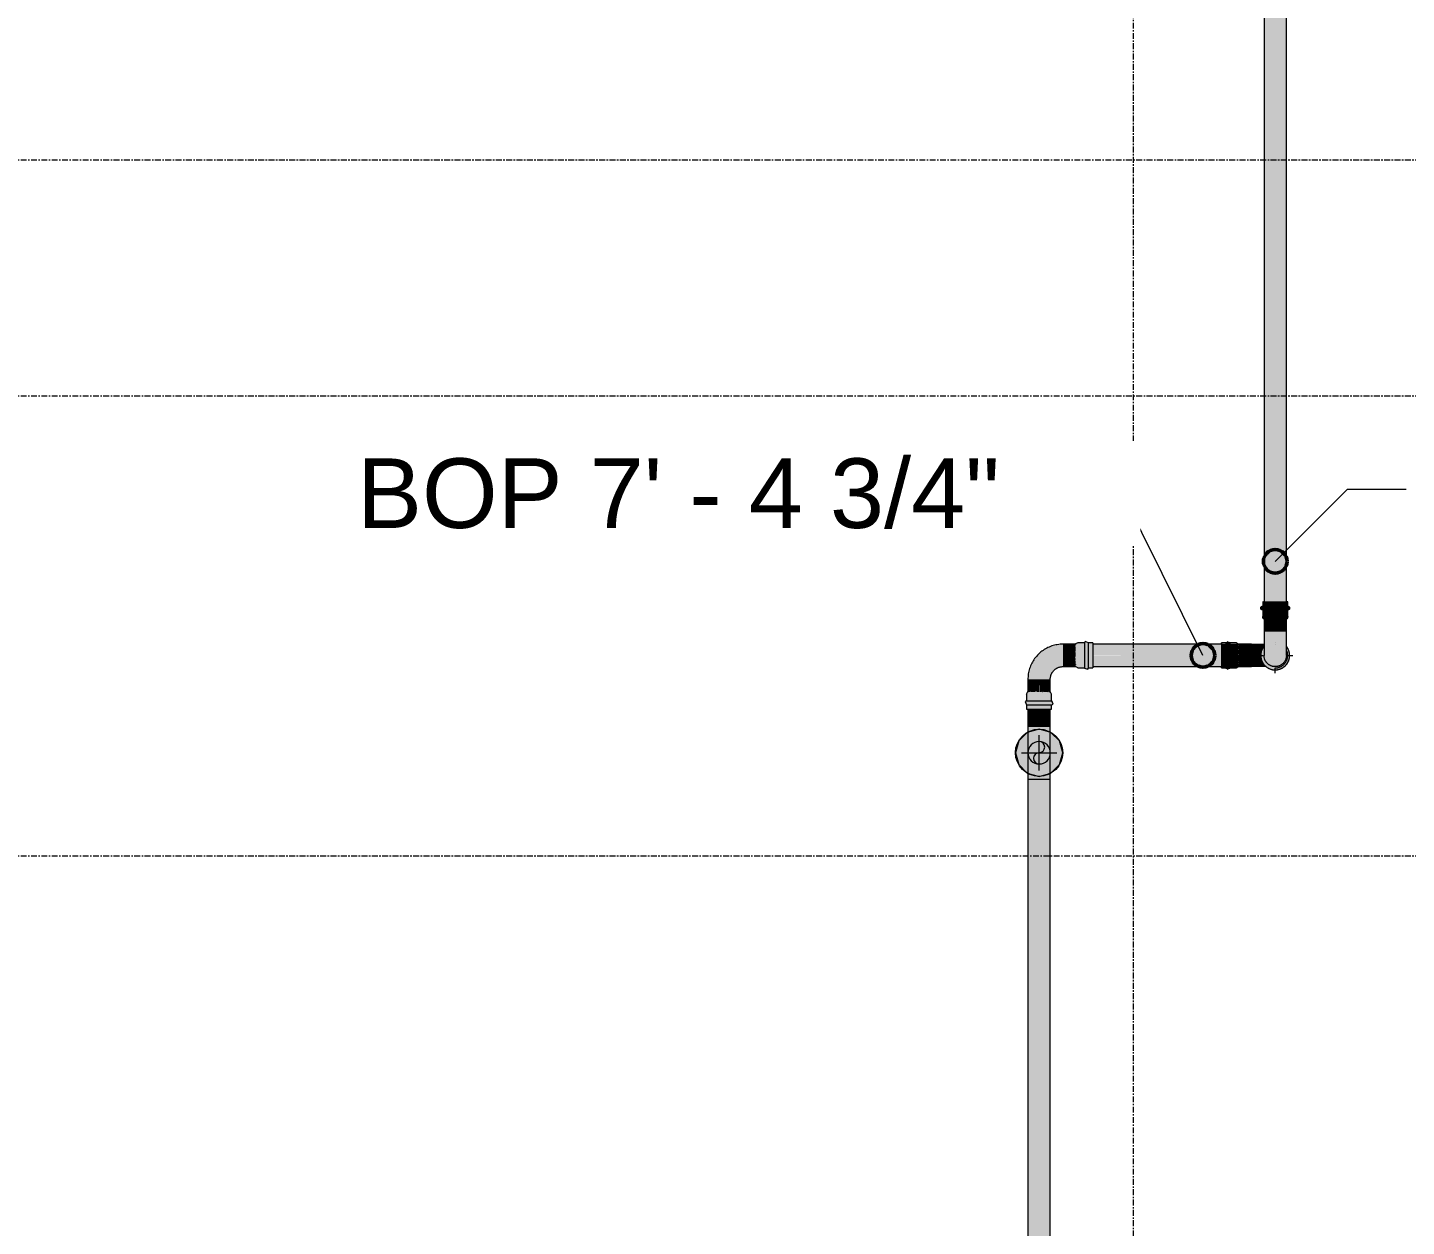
# Model space of a CAD drawing. Header units: inches. Extents: x -3679 to 241, y -496 to 1784.
# Drawn here: x -705.7 to -588.9, y 307.6 to 409.2 of the extents above; entities that cross this region are included whole.
import ezdxf

# ---------------------------------------------------------------- set-up
doc = ezdxf.new("R2010")
doc.units = ezdxf.units.IN
doc.header["$MEASUREMENT"] = 0
doc.linetypes.add('Grid Line', pattern=[0.875, 0.5, -0.125, 0.125, -0.125])
for name, color, linetype, lineweight in [('A-ANNO-NOTE', 250, 'Continuous', 9), ('G-ANNO-DIMS', 251, 'Continuous', 9), ('P-PIPE', 1, 'Continuous', 9), ('P-PIPE-CNTR', 1, 'Continuous', 9), ('S-GRID', 8, 'Continuous', 9)]:
    doc.layers.add(name, color=color, linetype=linetype, lineweight=lineweight)
doc.styles.add('Arial_1', font='arial.ttf', dxfattribs={"height": 5.901198})

# ---------------------------------------------------------------- blocks, each defined once
blk = doc.blocks.new('Victaulic-VicPress316-Elbow 90-45deg Style P568_P571 - Standard-1200313-LOWER PARKING')
at = {"layer": 'P-PIPE'}
for points in [[(-620, 353.97), (-620, 353.97), (-619.85, 354.74), (-619.41, 355.39), (-618.76, 355.83), (-617.99, 355.99), (-617.99, 356.94), (-618.25, 356.88), (-618.83, 356.79), (-619.16, 356.69), (-619.46, 356.51), (-620, 356.12), (-620.09, 356.06), (-620.37, 355.63), (-620.55, 355.39), (-620.73, 355.08), (-620.85, 354.58), (-620.94, 353.97), (-620.17, 353.97)], [(-617.99, 355.99), (-616.91, 356), (-616.92, 356.32), (-616.9, 356.47), (-616.91, 356.53), (-616.91, 356.66), (-616.93, 356.76), (-616.9, 356.91), (-616.93, 356.94), (-617.99, 356.93), (-617.99, 356.31), (-617.99, 356.15)], [(-616.71, 354.93), (-616.71, 357.05), (-616.88, 356.98), (-616.93, 356.94), (-616.9, 356.9), (-616.93, 356.73), (-616.91, 356.63), (-616.92, 356.32), (-616.93, 356.27), (-616.92, 356.15), (-616.91, 355.91), (-616.92, 355.61), (-616.9, 355.5), (-616.93, 355.21), (-616.9, 355.09), (-616.91, 355.03), (-616.89, 355.02), (-616.88, 355), (-616.83, 354.96)], [(-616.16, 354.93), (-616.15, 354.93), (-616.16, 357.05), (-616.71, 357.05), (-616.71, 354.93), (-616.16, 354.93)], [(-615.99, 354.76), (-615.83, 354.93), (-615.83, 357.05), (-615.86, 357.1), (-615.97, 357.19), (-615.99, 357.21), (-616.15, 357.05), (-616.15, 354.93), (-616.12, 354.87), (-616.01, 354.79), (-615.99, 354.76)], [(-615.83, 354.93), (-615.45, 354.93), (-615.45, 357.05), (-615.83, 357.05), (-615.83, 355)], [(-617.79, 355.04), (-616.92, 355.05), (-616.9, 355.1), (-616.92, 355.26), (-616.91, 355.32), (-616.92, 355.61), (-616.93, 355.71), (-616.92, 355.84), (-616.91, 355.99), (-617.99, 355.99), (-617.98, 355.04)], [(-620.48, 352.88), (-620.38, 352.9), (-620.28, 352.91), (-620.15, 352.9), (-620, 352.89), (-620, 353.97), (-620.95, 353.97), (-620.94, 352.91), (-620.89, 352.89), (-620.72, 352.91), (-620.67, 352.89), (-620.48, 352.88)], [(-615.91, 354.85), (-615.86, 354.87), (-615.83, 354.93), (-615.9, 354.85)], [(-620.07, 352.7), (-618.94, 352.7), (-619.02, 352.88), (-619.05, 352.91), (-619.08, 352.88), (-619.25, 352.91), (-619.35, 352.89), (-619.66, 352.91), (-619.72, 352.91), (-619.84, 352.9), (-620.07, 352.9), (-620.38, 352.9), (-620.49, 352.89), (-620.78, 352.91), (-620.89, 352.89), (-620.95, 352.92), (-620.95, 352.92), (-620.97, 352.88), (-620.99, 352.87), (-621.03, 352.82), (-621.06, 352.7), (-620.28, 352.7)], [(-619.78, 351.81), (-618.94, 351.81), (-618.89, 351.85), (-618.8, 351.95), (-618.78, 351.98), (-618.94, 352.14), (-621.06, 352.14), (-621.11, 352.1), (-621.2, 352), (-621.22, 351.98), (-621.06, 351.81), (-619.89, 351.81)], [(-620.3, 352.14), (-618.94, 352.14), (-618.94, 352.7), (-621.06, 352.7), (-621.06, 352.14), (-620.33, 352.14)], [(-620, 351.43), (-618.94, 351.44), (-618.94, 351.81), (-621.06, 351.81), (-621.06, 351.44), (-620.33, 351.43)], [(-618.86, 352.06), (-618.89, 352.11), (-618.94, 352.14), (-618.87, 352.07)]]:
    blk.add_hatch(color=256, dxfattribs=at).paths.add_polyline_path(points, flags=0)
h = blk.add_hatch(color=256, dxfattribs=at)
h.paths.add_polyline_path([(-620.52, 355.44), (-620.32, 355.72), (-620.4, 355.61)], flags=0)
h.paths.add_polyline_path([(-619.12, 356.71), (-618.59, 356.84), (-618.83, 356.79), (-619, 356.74)], flags=0)
h.paths.add_polyline_path([(-619.46, 356.5), (-619.4, 356.54), (-619.46, 356.51)], flags=0)
h = blk.add_hatch(color=256, dxfattribs=at)
h.paths.add_polyline_path([(-617.99, 355.66), (-617.99, 355.66), (-618.21, 355.6)], flags=0)
h.paths.add_polyline_path([(-620, 353.97), (-619.05, 353.97), (-618.91, 354.5), (-618.51, 354.9), (-617.99, 355.05), (-617.99, 355.99), (-618.76, 355.83), (-619.41, 355.39), (-619.85, 354.74), (-620, 353.97)], flags=0)
h = blk.add_hatch(color=256, dxfattribs=at)
h.paths.add_polyline_path([(-619.08, 352.88), (-619.08, 352.88), (-619.05, 352.92), (-619.05, 353.97), (-619.39, 353.97), (-619.33, 352.89), (-619.23, 352.91), (-619.08, 352.88)], flags=0)
h.paths.add_polyline_path([(-619.54, 352.88), (-619.33, 352.89), (-619.39, 353.97), (-620, 353.97), (-619.99, 352.89), (-619.66, 352.91), (-619.57, 352.88)], flags=0)
for p, q in [((-616.87, 356.94), (-617.98, 356.94)), ((-616.91, 356.96), (-616.93, 356.94)), ((-616.71, 357.05), (-616.91, 356.96)), ((-616.15, 357.05), (-616.71, 357.05)), ((-615.45, 357.05), (-615.83, 357.05)), ((-620.95, 353.97), (-620.95, 352.87)), ((-619.05, 352.85), (-619.05, 353.97)), ((-617.98, 355.04), (-616.88, 355.04)), ((-616.71, 354.93), (-616.93, 355.04)), ((-616.71, 354.93), (-616.15, 354.93)), ((-615.83, 354.93), (-615.45, 354.93)), ((-621.06, 352.7), (-620.99, 352.88)), ((-620.99, 352.88), (-620.95, 352.92)), ((-618.94, 352.7), (-619.05, 352.92)), ((-621.06, 352.7), (-621.06, 352.14)), ((-621.06, 351.81), (-621.06, 351.44)), ((-618.94, 352.14), (-618.94, 352.7)), ((-618.94, 351.44), (-618.94, 351.81))]:
    blk.add_line(p, q, dxfattribs=at)
at = {"layer": 'P-PIPE', "flags": 128}
for points in [[(-617.98, 356.94), (-618.1, 356.93), (-618.22, 356.93), (-618.34, 356.92), (-618.46, 356.9), (-618.57, 356.88), (-618.69, 356.85), (-618.8, 356.82), (-618.92, 356.79), (-619.03, 356.75), (-619.14, 356.7), (-619.25, 356.65), (-619.35, 356.6), (-619.46, 356.55), (-619.56, 356.48), (-619.66, 356.42), (-619.76, 356.35), (-619.85, 356.28), (-619.94, 356.2), (-620.03, 356.12), (-620.11, 356.04), (-620.15, 356)], [(-616.11, 357.16), (-616.15, 357.05), (-616.16, 357.05), (-616.16, 357.04), (-616.16, 357.03), (-616.16, 357.03), (-616.16, 357.02), (-616.16, 357.01), (-616.16, 356.99), (-616.16, 356.98), (-616.16, 356.96), (-616.16, 356.95), (-616.16, 356.93), (-616.16, 356.91), (-616.16, 356.88), (-616.16, 356.86), (-616.16, 356.84), (-616.16, 356.81), (-616.16, 356.78), (-616.16, 356.75), (-616.16, 356.72), (-616.16, 356.69), (-616.16, 356.66), (-616.16, 356.63), (-616.16, 356.59), (-616.16, 356.56), (-616.16, 356.52), (-616.16, 356.48), (-616.16, 356.45), (-616.16, 356.41), (-616.16, 356.37), (-616.16, 356.33), (-616.16, 356.29), (-616.16, 356.25), (-616.16, 356.21), (-616.16, 356.16), (-616.16, 356.12), (-616.16, 356.08), (-616.16, 356.04), (-616.16, 356), (-616.16, 355.95), (-616.16, 355.91), (-616.16, 355.87), (-616.16, 355.83), (-616.16, 355.79), (-616.16, 355.74), (-616.16, 355.7), (-616.16, 355.66), (-616.16, 355.62), (-616.16, 355.58), (-616.16, 355.54), (-616.16, 355.51), (-616.16, 355.47), (-616.16, 355.43), (-616.16, 355.4), (-616.16, 355.36), (-616.16, 355.33), (-616.16, 355.3), (-616.16, 355.26), (-616.16, 355.23), (-616.16, 355.2), (-616.16, 355.18), (-616.16, 355.15), (-616.16, 355.12), (-616.16, 355.1), (-616.16, 355.08), (-616.16, 355.06), (-616.16, 355.04), (-616.16, 355.02), (-616.16, 355), (-616.16, 354.99), (-616.16, 354.97), (-616.16, 354.96), (-616.16, 354.95), (-616.16, 354.94), (-616.16, 354.94), (-616.16, 354.93), (-616.15, 354.92), (-616.15, 354.91), (-615.87, 354.82)], [(-615.83, 357), (-615.83, 357.01), (-615.83, 357.02), (-615.83, 357.03), (-615.83, 357.04), (-615.83, 357.04), (-615.83, 357.05), (-615.83, 357.06), (-616.11, 357.16)], [(-620.15, 356), (-620.23, 355.91), (-620.31, 355.82), (-620.38, 355.72), (-620.45, 355.62), (-620.51, 355.52), (-620.57, 355.42), (-620.63, 355.32), (-620.68, 355.21), (-620.73, 355.1), (-620.77, 354.99), (-620.81, 354.88), (-620.84, 354.77), (-620.87, 354.65), (-620.9, 354.53), (-620.92, 354.42), (-620.93, 354.3), (-620.94, 354.18), (-620.95, 354.06), (-620.95, 353.97)], [(-619.05, 353.97), (-619.05, 354.01), (-619.05, 354.06), (-619.04, 354.1), (-619.04, 354.14), (-619.03, 354.18), (-619.02, 354.23), (-619.01, 354.27), (-619, 354.31), (-618.98, 354.35), (-618.97, 354.39), (-618.95, 354.43), (-618.93, 354.46), (-618.91, 354.5), (-618.89, 354.54), (-618.86, 354.57), (-618.84, 354.61), (-618.81, 354.64), (-618.79, 354.67), (-618.76, 354.7)], [(-618.76, 354.7), (-618.73, 354.73), (-618.7, 354.76), (-618.67, 354.79), (-618.64, 354.81), (-618.6, 354.84), (-618.57, 354.86), (-618.53, 354.89), (-618.5, 354.91), (-618.46, 354.93), (-618.42, 354.94), (-618.38, 354.96), (-618.34, 354.98), (-618.3, 354.99), (-618.26, 355), (-618.22, 355.01), (-618.18, 355.02), (-618.13, 355.03), (-618.09, 355.03), (-618.05, 355.04), (-618.01, 355.04), (-617.98, 355.04)], [(-615.87, 354.82), (-615.83, 354.92), (-615.83, 354.93), (-615.83, 354.93), (-615.83, 354.94), (-615.83, 354.95), (-615.83, 354.96), (-615.83, 354.97)], [(-621.02, 352.14), (-621.03, 352.14), (-621.04, 352.14), (-621.05, 352.14), (-621.06, 352.14), (-621.06, 352.14), (-621.07, 352.14), (-621.18, 352.09)], [(-621.18, 352.09), (-621.07, 351.81), (-621.06, 351.81), (-621.05, 351.81), (-621.05, 351.81), (-621.04, 351.81), (-621.03, 351.81), (-621.02, 351.81), (-621.01, 351.81), (-620.99, 351.81), (-620.98, 351.81), (-620.96, 351.81), (-620.94, 351.81), (-620.92, 351.81), (-620.9, 351.81), (-620.88, 351.81), (-620.85, 351.81), (-620.83, 351.81), (-620.8, 351.81), (-620.77, 351.81), (-620.74, 351.81), (-620.71, 351.81), (-620.68, 351.81), (-620.64, 351.81), (-620.61, 351.81), (-620.57, 351.81), (-620.54, 351.81), (-620.5, 351.81), (-620.46, 351.81), (-620.43, 351.81), (-620.39, 351.81), (-620.35, 351.81), (-620.31, 351.81), (-620.27, 351.81), (-620.22, 351.81), (-620.18, 351.81), (-620.14, 351.81), (-620.1, 351.81), (-620.06, 351.81), (-620.01, 351.81), (-619.97, 351.81), (-619.93, 351.81), (-619.89, 351.81), (-619.84, 351.81), (-619.8, 351.81), (-619.76, 351.81), (-619.72, 351.81), (-619.68, 351.81), (-619.64, 351.81), (-619.6, 351.81), (-619.56, 351.81), (-619.52, 351.81), (-619.49, 351.81), (-619.45, 351.81), (-619.41, 351.81), (-619.38, 351.81), (-619.34, 351.81), (-619.31, 351.81), (-619.28, 351.81), (-619.25, 351.81), (-619.22, 351.81), (-619.19, 351.81), (-619.17, 351.81), (-619.14, 351.81), (-619.12, 351.81), (-619.09, 351.81), (-619.07, 351.81), (-619.05, 351.81), (-619.03, 351.81), (-619.02, 351.81), (-619, 351.81), (-618.99, 351.81), (-618.98, 351.81), (-618.97, 351.81), (-618.96, 351.81), (-618.95, 351.81), (-618.94, 351.81), (-618.94, 351.81), (-618.93, 351.81), (-618.82, 351.86)], [(-618.82, 351.86), (-618.93, 352.14), (-618.94, 352.14), (-618.95, 352.14), (-618.95, 352.14), (-618.96, 352.14), (-618.97, 352.14), (-618.98, 352.14)]]:
    blk.add_lwpolyline(points, dxfattribs=at)
at = {"layer": 'P-PIPE'}
for centre, major_axis, ratio, start_param, end_param in [((-616.93, 355.99), (0, 0.95), 0.002044, 0.630508, 0.657358), ((-616.93, 355.99), (0, 0.95), 0.002044, 1.238093, 1.258827), ((-616.15, 355.99), (0, 1.06), 0.002044, 0.00219, 3.141593), ((-615.83, 355.99), (0, 1.06), 0.002044, 0.00219, 3.141593), ((-615.45, 355.99), (0, 1.06), 0.002044, 0.00219, 3.141593), ((-616.93, 355.99), (0, 0.95), 0.002044, 1.887146, 1.907879), ((-616.93, 355.99), (0, 0.95), 0.002044, 2.488614, 2.515464), ((-620, 352.92), (0.95, 0), 0.00219, 3.767867, 3.794717), ((-620, 352.92), (0.95, 0), 0.00219, 4.375452, 4.396185), ((-620, 352.92), (0.95, 0), 0.00219, 5.024504, 5.045237), ((-620, 352.92), (0.95, 0), 0.00219, 5.625973, 5.652823), ((-620, 352.14), (1.06, 0), 0.00219, 3.141593, 6.281141), ((-620, 351.81), (1.06, 0), 0.00219, 3.141593, 6.281141), ((-620, 351.44), (1.06, 0), 0.00219, 3.141593, 6.281141)]:
    blk.add_ellipse(centre, major_axis=major_axis, ratio=ratio, start_param=start_param, end_param=end_param, dxfattribs=at)
blk = doc.blocks.new('Victaulic-VicPress316-Elbow 90-45deg Style P568_P571 - Standard-1200346-LOWER PARKING')
at = {"layer": 'P-PIPE'}
for points in [[(-604.18, 355.99), (-604.18, 356.99), (-604.55, 356.99), (-604.55, 355.99)], [(-603.85, 355.99), (-603.85, 357), (-604.01, 357.21), (-604.12, 357.15), (-604.18, 356.99), (-604.18, 355.99), (-603.93, 355.99)], [(-603.29, 355.99), (-603.29, 356.99), (-603.85, 356.99), (-603.85, 355.99)], [(-603.07, 355.99), (-603.08, 356), (-603.1, 356.27), (-603.08, 356.6), (-603.1, 356.72), (-603.1, 356.83), (-603.07, 356.89), (-603.13, 356.99), (-603.17, 357.02), (-603.29, 356.99), (-603.29, 355.99), (-603.12, 355.99)], [(-602.02, 355.99), (-602.02, 355.99), (-602.02, 356.94), (-603.09, 356.94), (-603.07, 356.88), (-603.1, 356.8), (-603.1, 356.72), (-603.09, 356.64), (-603.07, 356.52), (-603.09, 356.39), (-603.1, 356.19), (-603.07, 355.99), (-602.23, 355.99)], [(-604.18, 354.98), (-604.18, 355.99), (-604.55, 355.99), (-604.55, 354.98), (-604.18, 354.98)], [(-604.01, 354.76), (-603.96, 354.82), (-603.85, 354.98), (-603.85, 355.99), (-604.18, 355.99), (-604.16, 354.94), (-604.12, 354.82)], [(-603.85, 354.98), (-603.29, 354.98), (-603.29, 355.99), (-603.85, 355.99), (-603.85, 355.1)], [(-603.17, 354.96), (-603.11, 355.01), (-603.07, 355.1), (-603.1, 355.17), (-603.07, 355.45), (-603.09, 355.52), (-603.09, 355.78), (-603.07, 355.99), (-603.29, 355.99), (-603.29, 354.98), (-603.29, 354.98), (-603.19, 354.96)], [(-602.02, 355.04), (-602.02, 355.05), (-602.02, 355.99), (-603.07, 355.99), (-603.1, 355.67), (-603.07, 355.41), (-603.09, 355.26), (-603.09, 355.14), (-603.07, 355.08), (-603.09, 355.04), (-603.03, 355.04)]]:
    blk.add_hatch(color=256, dxfattribs=at).paths.add_polyline_path(points, flags=0)
h = blk.add_hatch(color=256, dxfattribs=at)
h.paths.add_polyline_path([(-601.55, 355.99), (-601.23, 355.99), (-601.15, 356.38), (-601.14, 356.4), (-601.14, 356.46), (-601.07, 356.58), (-601.02, 356.65), (-600.95, 356.74), (-600.95, 356.94), (-602.02, 356.92), (-602.02, 355.99), (-601.8, 355.99)], flags=0)
h.paths.add_polyline_path([(-602.02, 356.88), (-602.02, 356.88), (-601.68, 356.9)], flags=0)
h = blk.add_hatch(color=256, dxfattribs=at)
h.paths.add_polyline_path([(-598.79, 356.06), (-598.81, 356.23), (-598.81, 356.2), (-598.81, 356.16)], flags=0)
h.paths.add_polyline_path([(-598.84, 356.34), (-598.89, 356.48), (-598.89, 356.47), (-598.84, 356.34)], flags=0)
h.paths.add_polyline_path([(-601.14, 356.4), (-601.09, 356.53), (-601.14, 356.46)], flags=0)
h = blk.add_hatch(color=256, dxfattribs=at)
h.paths.add_polyline_path([(-601.59, 355.04), (-600.78, 355.05), (-600.89, 355.16), (-601.07, 355.4), (-601.12, 355.49), (-601.15, 355.56), (-601.21, 355.75), (-601.23, 355.99), (-602.02, 355.99), (-602.01, 355.04), (-601.63, 355.04)], flags=0)
h.paths.add_polyline_path([(-602.02, 355.09), (-602.02, 355.09), (-601.8, 355.11)], flags=0)
h = blk.add_hatch(color=256, dxfattribs=at)
h.paths.add_polyline_path([(-600, 354.76), (-599.67, 354.82), (-599.61, 354.86), (-600, 354.85), (-600, 354.77)], flags=0)
h.paths.add_polyline_path([(-600.53, 354.89), (-600.78, 355.05), (-600.64, 354.94)], flags=0)
h.paths.add_polyline_path([(-599.47, 354.9), (-599.37, 354.94), (-599.27, 355.04), (-599.45, 354.92)], flags=0)
h.paths.add_polyline_path([(-601.09, 355.44), (-601.18, 355.72), (-601.23, 355.94), (-601.21, 355.75), (-601.12, 355.49)], flags=0)
h.paths.add_polyline_path([(-598.91, 355.48), (-598.87, 355.55), (-598.89, 355.52)], flags=0)
h.paths.add_polyline_path([(-598.83, 355.68), (-598.81, 355.75), (-598.81, 355.77)], flags=0)
for p, q in [((-604.17, 357.05), (-604.55, 357.05)), ((-603.29, 357.05), (-603.85, 357.05)), ((-603.29, 357.05), (-603.07, 356.94)), ((-602.01, 356.94), (-603.12, 356.94)), ((-600.01, 357.05), (-600.01, 357.05)), ((-600.01, 357.05), (-600.01, 357.05)), ((-600, 356.94), (-600.01, 356.94)), ((-604.55, 354.93), (-604.17, 354.93)), ((-603.85, 354.93), (-603.29, 354.93)), ((-603.29, 354.93), (-603.07, 355.04)), ((-603.11, 355.04), (-602.01, 355.04)), ((-600.01, 355.04), (-600, 355.04)), ((-600.01, 354.93), (-600.01, 354.93)), ((-600.01, 354.93), (-600.01, 354.93))]:
    blk.add_line(p, q, dxfattribs=at)
at = {"layer": 'P-PIPE', "flags": 128}
for points in [[(-603.84, 356.99), (-603.84, 357), (-603.84, 357.01), (-603.85, 357.02), (-603.85, 357.03), (-603.85, 357.04), (-603.85, 357.05), (-603.85, 357.05), (-603.85, 357.08), (-604.17, 357.06), (-604.17, 357.05), (-604.17, 357.04), (-604.17, 357.04), (-604.17, 357.03), (-604.17, 357.02), (-604.17, 357.01), (-604.18, 357), (-604.18, 356.98), (-604.18, 356.97), (-604.18, 356.95), (-604.18, 356.93), (-604.18, 356.91), (-604.18, 356.89), (-604.18, 356.87), (-604.18, 356.84), (-604.18, 356.82), (-604.18, 356.79), (-604.18, 356.76), (-604.18, 356.73), (-604.18, 356.7), (-604.18, 356.67), (-604.18, 356.64), (-604.18, 356.6), (-604.18, 356.57), (-604.18, 356.53), (-604.18, 356.5), (-604.18, 356.46), (-604.18, 356.42), (-604.18, 356.38), (-604.18, 356.34), (-604.18, 356.3), (-604.18, 356.26), (-604.18, 356.22), (-604.18, 356.18), (-604.18, 356.14), (-604.18, 356.09), (-604.18, 356.05), (-604.18, 356.01), (-604.18, 355.99)], [(-602.01, 356.94), (-601.93, 356.94), (-601.85, 356.94), (-601.77, 356.94), (-601.69, 356.94), (-601.61, 356.94), (-601.54, 356.94), (-601.46, 356.94), (-601.38, 356.94), (-601.31, 356.94), (-601.23, 356.94), (-601.16, 356.94), (-601.08, 356.94), (-601.01, 356.94), (-600.95, 356.94)], [(-600.95, 356.77), (-600.97, 356.74), (-601, 356.7), (-601.03, 356.66), (-601.06, 356.62), (-601.08, 356.58), (-601.1, 356.53), (-601.12, 356.49), (-601.14, 356.44), (-601.16, 356.4), (-601.18, 356.35), (-601.19, 356.3), (-601.2, 356.26), (-601.21, 356.21), (-601.22, 356.16), (-601.23, 356.11), (-601.23, 356.06), (-601.23, 356.01), (-601.23, 355.99)], [(-600.01, 356.94), (-600, 356.94), (-600, 356.94)], [(-598.98, 356.64), (-599, 356.68), (-599.03, 356.72), (-599.05, 356.75)], [(-598.78, 356.02), (-598.79, 356.04), (-598.79, 356.08), (-598.79, 356.13), (-598.8, 356.18), (-598.81, 356.23), (-598.82, 356.28), (-598.83, 356.33), (-598.85, 356.37), (-598.86, 356.42), (-598.88, 356.46), (-598.9, 356.51), (-598.92, 356.55), (-598.95, 356.6)], [(-604.18, 355.99), (-604.18, 355.94), (-604.18, 355.9), (-604.18, 355.86), (-604.18, 355.82), (-604.18, 355.78), (-604.18, 355.74), (-604.18, 355.69), (-604.18, 355.65), (-604.18, 355.61), (-604.18, 355.57), (-604.18, 355.54), (-604.18, 355.5), (-604.18, 355.46), (-604.18, 355.42), (-604.18, 355.39), (-604.18, 355.35), (-604.18, 355.32), (-604.18, 355.29), (-604.18, 355.26), (-604.18, 355.23), (-604.18, 355.2), (-604.18, 355.17), (-604.18, 355.14), (-604.18, 355.12), (-604.18, 355.1), (-604.18, 355.07), (-604.18, 355.05), (-604.18, 355.03), (-604.18, 355.02), (-604.18, 355), (-604.18, 354.98), (-604.17, 354.97), (-604.17, 354.96), (-604.17, 354.95), (-604.17, 354.94), (-604.17, 354.93), (-604.17, 354.93), (-604.17, 354.92), (-604.17, 354.9), (-603.85, 354.92), (-603.85, 354.93), (-603.85, 354.93), (-603.85, 354.94), (-603.85, 354.95), (-603.84, 354.95), (-603.84, 354.97), (-603.84, 354.98)], [(-601.23, 355.99), (-601.23, 355.94), (-601.23, 355.89), (-601.22, 355.84), (-601.22, 355.79), (-601.21, 355.74), (-601.2, 355.7), (-601.18, 355.65), (-601.17, 355.6), (-601.15, 355.56), (-601.13, 355.51), (-601.11, 355.47), (-601.09, 355.42), (-601.07, 355.38), (-601.04, 355.34), (-601.02, 355.3), (-600.99, 355.26), (-600.96, 355.22), (-600.93, 355.18), (-600.89, 355.14), (-600.86, 355.11), (-600.82, 355.08), (-600.79, 355.04), (-600.75, 355.01), (-600.71, 354.98), (-600.67, 354.96), (-600.63, 354.93), (-600.58, 354.91), (-600.54, 354.89), (-600.5, 354.87), (-600.45, 354.85), (-600.41, 354.83), (-600.36, 354.82), (-600.31, 354.8), (-600.26, 354.79), (-600.22, 354.78), (-600.17, 354.77), (-600.12, 354.77), (-600.07, 354.77), (-600.02, 354.76), (-599.97, 354.76), (-599.92, 354.77), (-599.87, 354.77), (-599.83, 354.78), (-599.78, 354.79), (-599.73, 354.8), (-599.68, 354.81), (-599.64, 354.82), (-599.59, 354.84), (-599.54, 354.86)], [(-599.52, 354.86), (-599.5, 354.87), (-599.45, 354.9), (-599.41, 354.92), (-599.37, 354.94), (-599.33, 354.97), (-599.29, 355), (-599.25, 355.03), (-599.21, 355.06), (-599.17, 355.09), (-599.14, 355.13), (-599.11, 355.16), (-599.07, 355.2), (-599.04, 355.24), (-599.01, 355.27), (-598.99, 355.32)], [(-598.95, 355.38), (-598.94, 355.4), (-598.91, 355.44), (-598.89, 355.49), (-598.87, 355.53), (-598.86, 355.58), (-598.84, 355.62), (-598.83, 355.67), (-598.81, 355.72), (-598.8, 355.77), (-598.8, 355.81), (-598.79, 355.86), (-598.79, 355.91), (-598.78, 355.96)], [(-600.76, 355.04), (-600.8, 355.04), (-600.86, 355.04), (-600.93, 355.04), (-601, 355.04), (-601.07, 355.04), (-601.14, 355.04), (-601.21, 355.04), (-601.29, 355.04), (-601.36, 355.04), (-601.44, 355.04), (-601.52, 355.04), (-601.6, 355.04), (-601.68, 355.04), (-601.76, 355.04), (-601.84, 355.04), (-601.92, 355.04), (-602, 355.04), (-602.01, 355.04)]]:
    blk.add_lwpolyline(points, dxfattribs=at)
at = {"layer": 'P-PIPE'}
for centre, major_axis, start_param, end_param in [((-604.55, 355.99), (0, 1.06), 5.969026, 7.853982), ((-604.17, 355.99), (0, 1.06), 5.969026, 7.853982), ((-603.85, 355.99), (0, 1.06), 5.969026, 7.853982), ((-603.07, 355.99), (0, 0.95), 0.915628, 0.965322), ((-604.55, 355.99), (0, 1.06), 1.570796, 3.455752), ((-604.17, 355.99), (0, 1.06), 1.570796, 3.455752), ((-603.85, 355.99), (0, 1.06), 1.570796, 3.455752), ((-603.07, 355.99), (0, 0.95), 2.17627, 2.225964)]:
    blk.add_ellipse(centre, major_axis=major_axis, ratio=0.002044, start_param=start_param, end_param=end_param, dxfattribs=at)
blk = doc.blocks.new('Victaulic-VicPress316-Elbow 90-45deg Style P568_P571 - Standard-V22-LOWER PARKING')
at = {"layer": 'P-PIPE'}
for points in [[(-601.01, 359.83), (-600, 359.83), (-600, 360.16), (-601.05, 360.15), (-601.17, 360.11), (-601.22, 360), (-601.17, 359.94), (-601.05, 359.86)], [(-601.01, 360.16), (-600, 360.16), (-600, 360.54), (-601.01, 360.54)], [(-601.01, 359.28), (-600, 359.28), (-600, 359.83), (-601.01, 359.83), (-601.01, 359.44)], [(-600, 360.16), (-598.99, 360.16), (-598.99, 360.54), (-600, 360.54), (-600, 360.16)], [(-600, 359.28), (-598.99, 359.28), (-598.99, 359.83), (-600, 359.83), (-600, 359.83), (-600, 359.44)], [(-600.89, 359.06), (-600.89, 359.06), (-600.82, 359.09), (-600.54, 359.06), (-600.46, 359.08), (-600.21, 359.08), (-600, 359.06), (-600, 359.28), (-601.01, 359.28), (-601.01, 359.28), (-601.03, 359.16), (-600.98, 359.1), (-600.9, 359.06)], [(-600, 359.06), (-599.98, 359.06), (-599.72, 359.09), (-599.39, 359.07), (-599.27, 359.08), (-599.15, 359.08), (-599.09, 359.06), (-598.99, 359.12), (-598.97, 359.16), (-598.99, 359.28), (-600, 359.28), (-600, 359.11)], [(-600, 358), (-599.05, 358), (-599.05, 359.08), (-599.11, 359.06), (-599.18, 359.09), (-599.27, 359.08), (-599.34, 359.08), (-599.46, 359.06), (-599.56, 359.07), (-599.79, 359.09), (-600, 359.06)], [(-600, 355.04), (-600, 358), (-600.95, 358), (-600.94, 355.82), (-600.89, 355.66), (-600.82, 355.51), (-600.73, 355.38), (-600.57, 355.23), (-600.46, 355.15), (-600.33, 355.09), (-600.17, 355.05)], [(-600, 355.04), (-599.84, 355.05), (-599.68, 355.09), (-599.51, 355.18), (-599.39, 355.26), (-599.27, 355.38), (-599.18, 355.51), (-599.09, 355.74), (-599.07, 355.82), (-599.05, 356.14), (-599.05, 358), (-600, 358), (-600, 355.05)], [(-600, 354.76), (-600, 354.93), (-600.29, 354.98), (-600.4, 355.02), (-600.64, 355.15), (-600.89, 355.46), (-600.95, 355.56), (-601.01, 355.66), (-601.03, 355.78), (-601.02, 356.14), (-600.98, 356.36), (-600.95, 356.42), (-600.96, 356.73), (-601.07, 356.58), (-601.17, 356.31), (-601.23, 355.99), (-601.17, 355.66), (-601.05, 355.35), (-600.85, 355.13), (-600.47, 354.86), (-600.24, 354.79)], [(-600, 354.93), (-600, 355.04), (-600.23, 355.07), (-600.4, 355.13), (-600.5, 355.18), (-600.66, 355.3), (-600.73, 355.38), (-600.86, 355.58), (-600.91, 355.74), (-600.94, 355.82), (-600.95, 356.14), (-600.95, 356.42), (-601.01, 356.31), (-601.01, 356.22), (-601.03, 356.06), (-601.01, 355.66), (-600.93, 355.51), (-600.62, 355.13), (-600.37, 355), (-600.18, 354.95)], [(-600, 354.85), (-599.53, 354.86), (-599.11, 355.16), (-598.94, 355.39), (-598.83, 355.66), (-598.78, 355.99), (-598.84, 356.34), (-598.96, 356.62), (-599.05, 356.72), (-599.05, 356.42), (-599, 356.31), (-598.98, 356.19), (-598.98, 355.84), (-599.02, 355.61), (-599.12, 355.46), (-599.38, 355.13), (-599.61, 355.02), (-599.85, 354.95), (-600, 354.93)], [(-600, 354.93), (-599.72, 354.98), (-599.49, 355.07), (-599.38, 355.13), (-599.12, 355.46), (-599.07, 355.52), (-599, 355.66), (-599, 355.75), (-598.97, 355.92), (-599, 356.31), (-599.05, 356.39), (-599.06, 355.91), (-599.09, 355.74), (-599.13, 355.61), (-599.22, 355.46), (-599.33, 355.32), (-599.45, 355.22), (-599.6, 355.13), (-599.72, 355.08), (-599.84, 355.05), (-600, 355.04), (-600, 354.96)]]:
    blk.add_hatch(color=256, dxfattribs=at).paths.add_polyline_path(points, flags=0)
h = blk.add_hatch(color=256, dxfattribs=at)
h.paths.add_polyline_path([(-599.77, 359.83), (-598.99, 359.83), (-598.78, 360), (-598.83, 360.11), (-598.99, 360.16), (-600, 360.16), (-600, 359.83)], flags=0)
h.paths.add_polyline_path([(-599.77, 360), (-600, 360.08), (-600, 360.08)], flags=0)
h = blk.add_hatch(color=256, dxfattribs=at)
h.paths.add_polyline_path([(-600.25, 358), (-600, 358), (-600, 359.06), (-600.25, 359.08)], flags=0)
h.paths.add_polyline_path([(-600.95, 358), (-600.25, 358), (-600.25, 359.08), (-600.4, 359.08), (-600.68, 359.08), (-600.83, 359.09), (-600.9, 359.06), (-600.95, 359.08), (-600.95, 359.02)], flags=0)
for p, q in [((-601.06, 360.54), (-601.06, 360.16)), ((-601.06, 359.83), (-601.06, 359.28)), ((-598.94, 360.16), (-598.94, 360.54)), ((-598.94, 359.28), (-598.94, 359.83)), ((-600.95, 359.1), (-600.95, 358)), ((-599.05, 358), (-599.05, 359.1)), ((-600, 357.05), (-600, 357.05)), ((-600, 357.05), (-600, 357.05)), ((-600, 356.94), (-600, 356.94)), ((-600, 355.04), (-600, 355.04)), ((-600, 354.93), (-600, 354.93)), ((-600, 354.93), (-600, 354.93))]:
    blk.add_line(p, q, dxfattribs=at)
at = {"layer": 'P-PIPE', "flags": 128}
for points in [[(-601.06, 359.83), (-601.07, 359.83), (-601.07, 359.83), (-601.08, 359.83), (-601.09, 359.83), (-601.09, 359.84), (-601.1, 359.84), (-601.1, 359.84), (-601.11, 359.84), (-601.12, 359.84), (-601.12, 359.85), (-601.13, 359.85), (-601.13, 359.85), (-601.14, 359.85), (-601.15, 359.86), (-601.15, 359.86), (-601.16, 359.86), (-601.16, 359.87), (-601.17, 359.87), (-601.17, 359.88), (-601.18, 359.88), (-601.18, 359.89), (-601.19, 359.89), (-601.19, 359.9), (-601.19, 359.9), (-601.2, 359.91), (-601.2, 359.91), (-601.2, 359.92), (-601.21, 359.93), (-601.21, 359.93), (-601.21, 359.94), (-601.21, 359.94), (-601.22, 359.95), (-601.22, 359.96), (-601.22, 359.96), (-601.22, 359.97), (-601.22, 359.98), (-601.22, 359.98), (-601.22, 359.99), (-601.22, 360), (-601.22, 360), (-601.22, 360.01), (-601.22, 360.01), (-601.22, 360.02), (-601.22, 360.03), (-601.22, 360.03), (-601.22, 360.04), (-601.22, 360.05), (-601.21, 360.05), (-601.21, 360.06), (-601.21, 360.07), (-601.21, 360.07), (-601.2, 360.08), (-601.2, 360.08), (-601.2, 360.09), (-601.19, 360.09), (-601.19, 360.1), (-601.18, 360.1), (-601.18, 360.11), (-601.17, 360.11), (-601.17, 360.12), (-601.17, 360.12), (-601.16, 360.13), (-601.15, 360.13), (-601.15, 360.13), (-601.14, 360.14), (-601.14, 360.14), (-601.13, 360.14), (-601.13, 360.15), (-601.12, 360.15), (-601.11, 360.15), (-601.11, 360.15), (-601.1, 360.16), (-601.1, 360.16), (-601.09, 360.16), (-601.08, 360.16), (-601.08, 360.16), (-601.07, 360.16), (-601.06, 360.16), (-601.06, 360.16)], [(-600, 360.16), (-600.04, 360.16), (-600.08, 360.16), (-600.13, 360.16), (-600.17, 360.16), (-600.21, 360.16), (-600.25, 360.16), (-600.29, 360.16), (-600.33, 360.16), (-600.37, 360.16), (-600.41, 360.16), (-600.45, 360.16), (-600.49, 360.16), (-600.53, 360.16), (-600.56, 360.16), (-600.6, 360.16), (-600.63, 360.16), (-600.67, 360.16), (-600.7, 360.16), (-600.73, 360.16), (-600.76, 360.16), (-600.79, 360.16), (-600.82, 360.16), (-600.84, 360.16), (-600.87, 360.16), (-600.89, 360.16), (-600.91, 360.16), (-600.93, 360.16), (-600.95, 360.16), (-600.97, 360.16), (-600.99, 360.16), (-601, 360.16), (-601.01, 360.16), (-601.03, 360.16), (-601.04, 360.16), (-601.04, 360.16), (-601.05, 360.16), (-601.05, 360.16), (-601.06, 360.16), (-601.06, 360.16), (-601.06, 360.16)], [(-601.06, 360.16), (-601.06, 360.16), (-601.06, 360.16), (-601.05, 360.16), (-601.05, 360.16), (-601.04, 360.16), (-601.03, 360.16), (-601.02, 360.16), (-601.01, 360.16)], [(-601, 359.83), (-601.01, 359.83), (-601.03, 359.83), (-601.04, 359.83), (-601.04, 359.83), (-601.05, 359.83), (-601.05, 359.83), (-601.06, 359.83), (-601.06, 359.83), (-601.06, 359.83)], [(-601.06, 359.83), (-601.06, 359.83), (-601.06, 359.83), (-601.05, 359.83), (-601.05, 359.83), (-601.04, 359.83), (-601.03, 359.83), (-601.02, 359.83), (-601.01, 359.83), (-600.99, 359.83), (-600.98, 359.83), (-600.96, 359.83), (-600.94, 359.83), (-600.92, 359.83), (-600.9, 359.83), (-600.87, 359.83), (-600.85, 359.83), (-600.82, 359.83), (-600.8, 359.83), (-600.77, 359.83), (-600.74, 359.83), (-600.71, 359.83), (-600.67, 359.83), (-600.64, 359.83), (-600.61, 359.83), (-600.57, 359.83), (-600.54, 359.83), (-600.5, 359.83), (-600.46, 359.83), (-600.42, 359.83), (-600.38, 359.83), (-600.34, 359.83), (-600.3, 359.83), (-600.26, 359.83), (-600.22, 359.83), (-600.18, 359.83), (-600.14, 359.83), (-600.1, 359.83), (-600.05, 359.83), (-600.01, 359.83), (-600, 359.83)], [(-598.94, 360.16), (-598.94, 360.16), (-598.94, 360.16), (-598.95, 360.16), (-598.95, 360.16), (-598.96, 360.16), (-598.97, 360.16), (-598.98, 360.16), (-598.99, 360.16), (-599.01, 360.16), (-599.02, 360.16), (-599.04, 360.16), (-599.06, 360.16), (-599.08, 360.16), (-599.1, 360.16), (-599.13, 360.16), (-599.15, 360.16), (-599.18, 360.16), (-599.2, 360.16), (-599.23, 360.16), (-599.26, 360.16), (-599.29, 360.16), (-599.33, 360.16), (-599.36, 360.16), (-599.39, 360.16), (-599.43, 360.16), (-599.46, 360.16), (-599.5, 360.16), (-599.54, 360.16), (-599.58, 360.16), (-599.62, 360.16), (-599.66, 360.16), (-599.7, 360.16), (-599.74, 360.16), (-599.78, 360.16), (-599.82, 360.16), (-599.86, 360.16), (-599.9, 360.16), (-599.95, 360.16), (-599.99, 360.16), (-600, 360.16)], [(-600, 359.83), (-599.96, 359.83), (-599.91, 359.83), (-599.87, 359.83), (-599.83, 359.83), (-599.79, 359.83), (-599.75, 359.83), (-599.71, 359.83), (-599.67, 359.83), (-599.63, 359.83), (-599.59, 359.83), (-599.55, 359.83), (-599.51, 359.83), (-599.47, 359.83), (-599.44, 359.83), (-599.4, 359.83), (-599.37, 359.83), (-599.33, 359.83), (-599.3, 359.83), (-599.27, 359.83), (-599.24, 359.83), (-599.21, 359.83), (-599.18, 359.83), (-599.16, 359.83), (-599.13, 359.83), (-599.11, 359.83), (-599.09, 359.83), (-599.07, 359.83), (-599.05, 359.83), (-599.03, 359.83), (-599.01, 359.83), (-599, 359.83), (-598.99, 359.83), (-598.97, 359.83), (-598.96, 359.83), (-598.96, 359.83), (-598.95, 359.83), (-598.95, 359.83), (-598.94, 359.83), (-598.94, 359.83), (-598.94, 359.83)], [(-598.99, 360.16), (-598.97, 360.16), (-598.96, 360.16), (-598.96, 360.16), (-598.95, 360.16), (-598.95, 360.16), (-598.94, 360.16), (-598.94, 360.16), (-598.94, 360.16)], [(-598.94, 359.83), (-598.94, 359.83), (-598.94, 359.83), (-598.95, 359.83), (-598.95, 359.83), (-598.96, 359.83), (-598.97, 359.83), (-598.98, 359.83), (-598.99, 359.83)], [(-598.94, 360.16), (-598.93, 360.16), (-598.93, 360.16), (-598.92, 360.16), (-598.91, 360.16), (-598.91, 360.16), (-598.9, 360.16), (-598.9, 360.15), (-598.89, 360.15), (-598.88, 360.15), (-598.88, 360.15), (-598.87, 360.15), (-598.87, 360.14), (-598.86, 360.14), (-598.85, 360.14), (-598.85, 360.13), (-598.84, 360.13), (-598.84, 360.12), (-598.83, 360.12), (-598.83, 360.12), (-598.82, 360.11), (-598.82, 360.11), (-598.81, 360.1), (-598.81, 360.1), (-598.81, 360.09), (-598.8, 360.09), (-598.8, 360.08), (-598.8, 360.07), (-598.79, 360.07), (-598.79, 360.06), (-598.79, 360.06), (-598.79, 360.05), (-598.78, 360.04), (-598.78, 360.04), (-598.78, 360.03), (-598.78, 360.02), (-598.78, 360.02), (-598.78, 360.01), (-598.78, 360.01), (-598.78, 360), (-598.78, 359.99), (-598.78, 359.99), (-598.78, 359.98), (-598.78, 359.97), (-598.78, 359.97), (-598.78, 359.96), (-598.78, 359.95), (-598.78, 359.95), (-598.79, 359.94), (-598.79, 359.93), (-598.79, 359.93), (-598.79, 359.92), (-598.8, 359.92), (-598.8, 359.91), (-598.8, 359.91), (-598.81, 359.9), (-598.81, 359.89), (-598.82, 359.89), (-598.82, 359.88), (-598.83, 359.88), (-598.83, 359.88), (-598.83, 359.87), (-598.84, 359.87), (-598.85, 359.86), (-598.85, 359.86), (-598.86, 359.86), (-598.86, 359.85), (-598.87, 359.85), (-598.87, 359.85), (-598.88, 359.84), (-598.89, 359.84), (-598.89, 359.84), (-598.9, 359.84), (-598.9, 359.84), (-598.91, 359.84), (-598.92, 359.83), (-598.92, 359.83), (-598.93, 359.83), (-598.94, 359.83), (-598.94, 359.83)], [(-600.95, 359.06), (-600.96, 359.06), (-600.97, 359.07), (-600.97, 359.08), (-600.98, 359.09), (-600.99, 359.09), (-601, 359.1), (-601, 359.11), (-601.01, 359.12), (-601.02, 359.13), (-601.02, 359.14), (-601.03, 359.15), (-601.03, 359.16), (-601.04, 359.17), (-601.04, 359.18), (-601.04, 359.19), (-601.05, 359.2), (-601.05, 359.21), (-601.05, 359.22), (-601.06, 359.23), (-601.06, 359.24), (-601.06, 359.25), (-601.06, 359.26), (-601.06, 359.27), (-601.06, 359.28)], [(-598.94, 359.28), (-598.94, 359.26), (-598.94, 359.25), (-598.94, 359.24), (-598.94, 359.23), (-598.95, 359.22), (-598.95, 359.21), (-598.95, 359.2), (-598.95, 359.19), (-598.96, 359.18), (-598.96, 359.17), (-598.97, 359.16), (-598.97, 359.15), (-598.98, 359.14), (-598.98, 359.13), (-598.99, 359.12), (-598.99, 359.11), (-599, 359.1), (-599.01, 359.1), (-599.02, 359.09), (-599.02, 359.08), (-599.03, 359.07), (-599.04, 359.07), (-599.05, 359.06), (-599.05, 359.06)], [(-600.95, 358), (-600.95, 357.92), (-600.95, 357.84), (-600.95, 357.76), (-600.95, 357.68), (-600.95, 357.6), (-600.95, 357.52), (-600.95, 357.45), (-600.95, 357.37), (-600.95, 357.29), (-600.95, 357.22), (-600.95, 357.14), (-600.95, 357.07), (-600.95, 357), (-600.95, 356.93), (-600.95, 356.86), (-600.95, 356.8), (-600.95, 356.73), (-600.95, 356.67), (-600.95, 356.61), (-600.95, 356.56), (-600.95, 356.5), (-600.95, 356.45), (-600.95, 356.4), (-600.95, 356.35), (-600.95, 356.31), (-600.95, 356.26), (-600.95, 356.22), (-600.95, 356.19), (-600.95, 356.15), (-600.95, 356.12), (-600.95, 356.1), (-600.95, 356.07), (-600.95, 356.05), (-600.95, 356.03), (-600.95, 356.02), (-600.95, 356), (-600.95, 356), (-600.95, 355.99), (-600.95, 355.99), (-600.95, 355.99)], [(-599.05, 355.99), (-599.05, 355.99), (-599.05, 355.99), (-599.05, 356), (-599.05, 356.01), (-599.05, 356.03), (-599.05, 356.04), (-599.05, 356.07), (-599.05, 356.09), (-599.05, 356.12), (-599.05, 356.15), (-599.05, 356.18), (-599.05, 356.21), (-599.05, 356.25), (-599.05, 356.29), (-599.05, 356.34), (-599.05, 356.39), (-599.05, 356.44), (-599.05, 356.49), (-599.05, 356.54), (-599.05, 356.6), (-599.05, 356.66), (-599.05, 356.72), (-599.05, 356.78), (-599.05, 356.85), (-599.05, 356.91), (-599.05, 356.98), (-599.05, 357.05), (-599.05, 357.12), (-599.05, 357.2), (-599.05, 357.27), (-599.05, 357.35), (-599.05, 357.42), (-599.05, 357.5), (-599.05, 357.58), (-599.05, 357.66), (-599.05, 357.74), (-599.05, 357.82), (-599.05, 357.9), (-599.05, 357.98), (-599.05, 358)], [(-600.95, 356.76), (-600.98, 356.73), (-601.01, 356.69), (-601.03, 356.65), (-601.06, 356.61), (-601.08, 356.56), (-601.1, 356.52), (-601.13, 356.48), (-601.14, 356.43), (-601.16, 356.38), (-601.18, 356.34), (-601.19, 356.29), (-601.2, 356.24), (-601.21, 356.19), (-601.22, 356.15), (-601.22, 356.1), (-601.23, 356.05), (-601.23, 356), (-601.23, 355.95), (-601.22, 355.9), (-601.22, 355.85), (-601.21, 355.8), (-601.2, 355.76), (-601.19, 355.71), (-601.18, 355.66), (-601.17, 355.61), (-601.15, 355.57), (-601.14, 355.52), (-601.12, 355.48), (-601.09, 355.43), (-601.07, 355.39), (-601.05, 355.35), (-601.02, 355.31), (-600.99, 355.27), (-600.96, 355.23), (-600.93, 355.19), (-600.9, 355.15), (-600.87, 355.12), (-600.83, 355.08), (-600.79, 355.05), (-600.76, 355.02), (-600.72, 354.99), (-600.68, 354.96), (-600.63, 354.94), (-600.59, 354.91), (-600.55, 354.89), (-600.5, 354.87), (-600.46, 354.85), (-600.41, 354.83), (-600.37, 354.82), (-600.32, 354.8), (-600.27, 354.79), (-600.22, 354.78), (-600.18, 354.78), (-600.13, 354.77), (-600.08, 354.77), (-600.03, 354.76), (-600, 354.76)], [(-600, 354.76), (-599.95, 354.76), (-599.91, 354.77), (-599.86, 354.77), (-599.81, 354.78), (-599.76, 354.79), (-599.71, 354.8), (-599.67, 354.81), (-599.62, 354.83), (-599.57, 354.84), (-599.53, 354.86), (-599.48, 354.88), (-599.44, 354.9), (-599.4, 354.93), (-599.35, 354.95), (-599.31, 354.98), (-599.27, 355.01), (-599.23, 355.04), (-599.2, 355.07), (-599.16, 355.1), (-599.13, 355.13), (-599.09, 355.17), (-599.06, 355.21), (-599.03, 355.25), (-599, 355.29), (-598.97, 355.33), (-598.95, 355.37), (-598.92, 355.41), (-598.9, 355.45), (-598.88, 355.5), (-598.86, 355.54), (-598.85, 355.59), (-598.83, 355.64), (-598.82, 355.68), (-598.81, 355.73), (-598.8, 355.78), (-598.79, 355.83), (-598.78, 355.88), (-598.78, 355.92), (-598.78, 355.97), (-598.78, 356.02), (-598.78, 356.07), (-598.79, 356.12), (-598.79, 356.17), (-598.8, 356.22), (-598.81, 356.26), (-598.82, 356.31), (-598.84, 356.36), (-598.85, 356.41), (-598.87, 356.45), (-598.89, 356.5), (-598.91, 356.54), (-598.94, 356.58), (-598.96, 356.63), (-598.99, 356.67), (-599.01, 356.71), (-599.04, 356.75)], [(-600, 354.93), (-599.96, 354.93), (-599.92, 354.93), (-599.88, 354.94), (-599.83, 354.94), (-599.79, 354.95), (-599.75, 354.96), (-599.71, 354.97), (-599.67, 354.98), (-599.63, 355), (-599.59, 355.01), (-599.55, 355.03), (-599.51, 355.05), (-599.48, 355.07), (-599.44, 355.09), (-599.4, 355.11), (-599.37, 355.14), (-599.34, 355.16), (-599.3, 355.19), (-599.27, 355.22), (-599.24, 355.25), (-599.21, 355.28), (-599.19, 355.31), (-599.16, 355.35), (-599.14, 355.38), (-599.11, 355.41), (-599.09, 355.45), (-599.07, 355.49), (-599.05, 355.53), (-599.03, 355.56), (-599.02, 355.6), (-599, 355.64), (-598.99, 355.68), (-598.98, 355.72), (-598.97, 355.77), (-598.96, 355.81), (-598.95, 355.85), (-598.95, 355.89), (-598.95, 355.93), (-598.94, 355.98), (-598.94, 356.02), (-598.95, 356.06), (-598.95, 356.1), (-598.96, 356.14), (-598.96, 356.19), (-598.97, 356.23), (-598.98, 356.27), (-598.99, 356.31), (-599.01, 356.35), (-599.02, 356.39), (-599.04, 356.43), (-599.05, 356.45)], [(-600, 355.04), (-600.04, 355.04), (-600.08, 355.04), (-600.12, 355.04), (-600.15, 355.05), (-600.19, 355.06), (-600.23, 355.06), (-600.26, 355.07), (-600.3, 355.09), (-600.34, 355.1), (-600.37, 355.11), (-600.41, 355.13), (-600.44, 355.14), (-600.47, 355.16), (-600.51, 355.18), (-600.54, 355.2), (-600.57, 355.22), (-600.6, 355.25), (-600.63, 355.27), (-600.66, 355.3), (-600.68, 355.32), (-600.71, 355.35), (-600.73, 355.38), (-600.76, 355.41), (-600.78, 355.44), (-600.8, 355.47), (-600.82, 355.51), (-600.84, 355.54), (-600.86, 355.57), (-600.87, 355.61), (-600.89, 355.64), (-600.9, 355.68), (-600.91, 355.71), (-600.92, 355.75), (-600.93, 355.79), (-600.94, 355.83), (-600.94, 355.86), (-600.95, 355.9), (-600.95, 355.94), (-600.95, 355.98), (-600.95, 355.99)], [(-599.05, 355.99), (-599.05, 355.95), (-599.05, 355.91), (-599.06, 355.87), (-599.06, 355.84), (-599.07, 355.8), (-599.08, 355.76), (-599.09, 355.72), (-599.1, 355.69), (-599.11, 355.65), (-599.13, 355.62), (-599.14, 355.58), (-599.16, 355.55), (-599.18, 355.51), (-599.2, 355.48), (-599.22, 355.45), (-599.24, 355.42), (-599.26, 355.39), (-599.29, 355.36), (-599.31, 355.33), (-599.34, 355.31), (-599.37, 355.28), (-599.4, 355.25), (-599.43, 355.23), (-599.46, 355.21), (-599.49, 355.19), (-599.52, 355.17), (-599.55, 355.15), (-599.59, 355.13), (-599.62, 355.12), (-599.66, 355.1), (-599.69, 355.09), (-599.73, 355.08), (-599.77, 355.07), (-599.8, 355.06), (-599.84, 355.05), (-599.88, 355.04), (-599.92, 355.04), (-599.95, 355.04), (-599.99, 355.04), (-600, 355.04)]]:
    blk.add_lwpolyline(points, dxfattribs=at)
at = {"layer": 'P-PIPE'}
for centre, major_axis, start_param, end_param in [((-600, 360.54), (1.06, 0), 2.826323, 4.713223), ((-600, 360.16), (1.06, 0), 2.826339, 4.713223), ((-600, 359.83), (1.06, 0), 2.826355, 4.713223), ((-600, 360.54), (1.06, 0), 4.713223, 6.592956), ((-600, 360.16), (1.06, 0), 4.713223, 6.592952), ((-600, 359.83), (1.06, 0), 4.713223, 6.592934), ((-600, 359.06), (0.95, 0), 4.057259, 4.107051), ((-600, 359.06), (0.95, 0), 5.318007, 5.3676)]:
    blk.add_ellipse(centre, major_axis=major_axis, ratio=0.000001, start_param=start_param, end_param=end_param, dxfattribs=at)

msp = doc.modelspace()

# ---------------------------------------------------------------- hatches: boundary and pattern name
at = {"layer": 'A-ANNO-NOTE'}
msp.add_hatch(color=256, dxfattribs=at).paths.add_polyline_path([(-620, 345.74), (-619, 346.01), (-618.27, 346.74), (-618, 347.74), (-618.27, 348.74), (-619, 349.47), (-620, 349.74), (-621, 349.47), (-621.73, 348.74), (-622, 347.74), (-621.73, 346.74), (-621, 346.01)], flags=0)
h = msp.add_hatch(color=256, dxfattribs=at)
edge = h.paths.add_edge_path(flags=0)
edge.add_arc((-620, 347.74), 2, 0, 360)
at = {"layer": 'P-PIPE'}
h = msp.add_hatch(color=256, dxfattribs=at)
h.paths.add_polyline_path([(-600.47, 489.5), (-600.47, 489.49), (-600.47, 486.65)], flags=0)
h.paths.add_polyline_path([(-600.95, 360.54), (-600, 360.54), (-600, 489.49), (-600.95, 489.5), (-600.95, 370.04)], flags=0)
for points in [[(-600, 360.54), (-599.05, 360.54), (-599.05, 489.5), (-599.52, 489.5), (-600, 489.49), (-600, 360.54)], [(-604.55, 355.99), (-604.55, 356.94), (-615.45, 356.93), (-615.45, 355.99), (-605.28, 355.99)], [(-604.55, 355.04), (-604.55, 355.99), (-615.45, 355.98), (-615.45, 355.04), (-604.55, 355.04)], [(-620, 349.99), (-620, 351.43), (-620.95, 351.44), (-620.95, 349.99), (-620, 349.99)], [(-620, 349.99), (-619.05, 349.99), (-619.05, 351.44), (-620, 351.43)], [(-620.82, 349.99), (-620.82, 349.99), (-620.82, 349.99)], [(-620, 346.79), (-619.75, 346.83), (-619.53, 346.92), (-619.33, 347.07), (-619.18, 347.27), (-619.08, 347.5), (-619.05, 347.74), (-619.08, 347.99), (-619.18, 348.22), (-619.33, 348.41), (-619.53, 348.57), (-619.75, 348.66), (-620, 348.69), (-620.25, 348.66), (-620.48, 348.57), (-620.67, 348.41), (-620.82, 348.22), (-620.92, 347.99), (-620.95, 347.74), (-620.92, 347.5), (-620.82, 347.27), (-620.67, 347.07), (-620.48, 346.92), (-620.25, 346.83)], [(-620, 205.98), (-619.05, 205.99), (-619.05, 345.5), (-619.53, 345.5), (-620, 345.5), (-620, 211.03)]]:
    msp.add_hatch(color=256, dxfattribs=at).paths.add_polyline_path(points, flags=0)
h = msp.add_hatch(color=256, dxfattribs=at)
h.paths.add_polyline_path([(-620.95, 347.74), (-620.92, 347.99), (-620.79, 348.28), (-620.65, 348.43), (-620.44, 348.58), (-620.24, 348.66), (-620, 348.69), (-620, 349.98), (-620.95, 349.99), (-620.95, 347.91)], flags=0)
h.paths.add_polyline_path([(-620, 345.5), (-620, 346.79), (-620.25, 346.83), (-620.48, 346.92), (-620.67, 347.07), (-620.84, 347.31), (-620.88, 347.38), (-620.93, 347.56), (-620.95, 347.74), (-620.95, 345.5), (-620.48, 345.5), (-620.25, 345.5)], flags=0)
h = msp.add_hatch(color=256, dxfattribs=at)
h.paths.add_polyline_path([(-619.05, 347.74), (-619.05, 349.99), (-619.52, 349.98), (-620, 349.98), (-619.99, 348.69), (-619.75, 348.66), (-619.52, 348.57), (-619.33, 348.41), (-619.16, 348.18), (-619.12, 348.1), (-619.07, 347.93), (-619.05, 347.75)], flags=0)
h.paths.add_polyline_path([(-620, 345.5), (-619.05, 345.5), (-619.05, 347.74), (-619.08, 347.5), (-619.21, 347.21), (-619.35, 347.05), (-619.54, 346.91), (-619.75, 346.82), (-620, 346.79), (-620, 346.68)], flags=0)
h = msp.add_hatch(color=256, dxfattribs=at)
h.paths.add_polyline_path([(-620, 346.79), (-619.75, 346.83), (-619.52, 346.92), (-619.33, 347.07), (-619.18, 347.27), (-619.08, 347.5), (-619.05, 347.75), (-619.08, 347.99), (-619.18, 348.22), (-619.33, 348.42), (-619.53, 348.57), (-619.76, 348.66), (-620.01, 348.69), (-620.25, 348.66), (-620.48, 348.56), (-620.67, 348.41), (-620.83, 348.21), (-620.92, 347.99), (-620.95, 347.74), (-620.92, 347.49), (-620.82, 347.27), (-620.67, 347.07), (-620.47, 346.92), (-620.25, 346.82), (-620, 346.79)], flags=0)
h.paths.add_polyline_path([(-620, 346.79), (-620.25, 346.83), (-620.48, 346.92), (-620.67, 347.07), (-620.82, 347.27), (-620.92, 347.5), (-620.95, 347.74), (-620.91, 348), (-620.82, 348.22), (-620.66, 348.42), (-620.48, 348.57), (-620.24, 348.66), (-620, 348.69), (-619.75, 348.66), (-619.53, 348.57), (-619.32, 348.41), (-619.18, 348.22), (-619.08, 347.99), (-619.05, 347.74), (-619.08, 347.49), (-619.18, 347.27), (-619.33, 347.07), (-619.53, 346.92), (-619.75, 346.83)], flags=0)
h = msp.add_hatch(color=256, dxfattribs=at)
h.paths.add_polyline_path([(-620.67, 205.98), (-620.67, 205.99), (-620.67, 211.03)], flags=0)
h.paths.add_polyline_path([(-620, 205.98), (-620, 345.5), (-620.95, 345.5), (-620.95, 205.99), (-620.47, 205.98), (-620.25, 205.98)], flags=0)

# ---------------------------------------------------------------- linework, layer by layer
at = {"layer": 'A-ANNO-NOTE'}
for p, q in [((-621, 349.47), (-621.73, 348.74)), ((-620, 349.74), (-621, 349.47)), ((-619, 349.47), (-620, 349.74)), ((-618.27, 348.74), (-619, 349.47)), ((-621.73, 348.74), (-622, 347.74)), ((-618, 347.74), (-618.27, 348.74)), ((-622, 347.74), (-621.73, 346.74)), ((-618.27, 346.74), (-618, 347.74)), ((-621.73, 346.74), (-621, 346.01)), ((-621, 346.01), (-620, 345.74)), ((-620, 345.74), (-619, 346.01)), ((-619, 346.01), (-618.27, 346.74))]:
    msp.add_line(p, q, dxfattribs=at)
msp.add_circle((-620, 347.74), 2, dxfattribs=at)
at = {"layer": 'G-ANNO-DIMS'}
for p, q in [((-613.03, 369.89), (-622.21, 369.89)), ((-606.12, 355.99), (-613.03, 369.89)), ((-600, 363.96), (-593.89, 370.07)), ((-593.89, 370.07), (-588.9, 370.07))]:
    msp.add_line(p, q, dxfattribs=at)
at = {"layer": 'G-ANNO-DIMS', "lineweight": 50}
for centre in [(-600, 363.96), (-606.12, 355.99)]:
    msp.add_circle(centre, 1, dxfattribs=at)
at = {"layer": 'P-PIPE'}
for p, q in [((-600.95, 489.5), (-600.95, 360.54)), ((-599.05, 360.54), (-599.05, 489.5)), ((-604.55, 356.94), (-615.45, 356.94)), ((-615.45, 355.04), (-604.55, 355.04)), ((-620.95, 351.44), (-620.95, 349.99)), ((-619.05, 349.99), (-619.05, 351.44)), ((-620.95, 349.99), (-620.95, 345.5)), ((-619.05, 345.5), (-619.05, 349.99)), ((-620.95, 345.5), (-620.95, 205.99)), ((-619.05, 205.99), (-619.05, 345.5))]:
    msp.add_line(p, q, dxfattribs=at)
for centre, radius, start, end in [((-620, 347.74), 0.95, 0, 180), ((-620, 348.22), 0.475, 270, 90), ((-620, 347.74), 0.95, 180, 0), ((-620, 347.27), 0.475, 90, 270)]:
    msp.add_arc(centre, radius, start, end, dxfattribs=at)
for centre, major_axis, ratio, start_param, end_param in [((-620, 349.99), (0.951, 0), 0.004167, 3.141593, 3.403392), ((-620, 349.99), (0.951, 0), 0.004167, 3.405488, 3.665191), ((-620, 349.99), (0.951, 0), 0.004167, 3.666373, 3.926991), ((-620, 349.99), (0.95, 0), 0.00219, 3.665191, 3.926025), ((-620, 349.99), (0.95, 0), 0.00219, 3.926991, 4.188266), ((-620, 349.99), (0.951, 0), 0.004167, 3.927731, 4.18879), ((-620, 349.99), (0.95, 0), 0.00219, 4.18879, 4.450357), ((-620, 349.99), (0.951, 0), 0.004167, 4.18924, 4.45059), ((-620, 349.99), (0.95, 0), 0.00219, 4.45059, 4.712389), ((-620, 349.99), (0.951, 0), 0.004167, 4.450806, 4.712389), ((-620, 349.99), (0.951, 0), 0.004167, 4.712389, 5.758405), ((-620, 349.99), (0.95, 0), 0.00219, 4.712389, 4.974188), ((-620, 349.99), (0.95, 0), 0.00219, 4.974421, 5.235988), ((-620, 349.99), (0.95, 0), 0.00219, 5.236512, 5.497787), ((-620, 349.99), (0.95, 0), 0.00219, 5.498753, 5.759587), ((-620, 349.99), (0.951, 0), 0.004167, 5.759587, 6.01929), ((-620, 349.99), (0.951, 0), 0.004167, 6.021386, 6.283185), ((-620, 345.5), (0.951, 0), 0.004167, 3.141593, 4.712389), ((-620, 345.5), (0.95, 0), 0.004167, 3.665191, 3.926025), ((-620, 345.5), (0.95, 0), 0.004167, 3.926991, 4.188266), ((-620, 345.5), (0.95, 0), 0.004167, 4.18879, 4.450357), ((-620, 345.5), (0.95, 0), 0.004167, 4.45059, 4.712389), ((-620, 345.5), (0.951, 0), 0.004167, 4.712389, 6.283185), ((-620, 345.5), (0.95, 0), 0.004167, 4.712389, 4.974188), ((-620, 345.5), (0.95, 0), 0.004167, 4.974421, 5.235988), ((-620, 345.5), (0.95, 0), 0.004167, 5.236512, 5.497787), ((-620, 345.5), (0.95, 0), 0.004167, 5.498753, 5.759587)]:
    msp.add_ellipse(centre, major_axis=major_axis, ratio=ratio, start_param=start_param, end_param=end_param, dxfattribs=at)
at = {"layer": 'P-PIPE-CNTR'}
for p, q in [((-601.5, 355.99), (-601.03, 355.99)), ((-598.97, 355.99), (-598.5, 355.99)), ((-600, 354.49), (-600, 354.95)), ((-620, 346.24), (-620, 349.24)), ((-621.5, 347.74), (-618.5, 347.74))]:
    msp.add_line(p, q, dxfattribs=at)
at = {"layer": 'S-GRID', "linetype": 'Grid Line'}
for p, q in [((-612, -484.26), (-612, 1771.74)), ((-3666.39, 398), (228, 398)), ((-3666.39, 378), (228, 378)), ((-3666.39, 339), (226, 339))]:
    msp.add_line(p, q, dxfattribs=at)

# ---------------------------------------------------------------- block references
at = {"layer": 'P-PIPE'}
for name in ['Victaulic-VicPress316-Elbow 90-45deg Style P568_P571 - Standard-V22-LOWER PARKING', 'Victaulic-VicPress316-Elbow 90-45deg Style P568_P571 - Standard-1200313-LOWER PARKING', 'Victaulic-VicPress316-Elbow 90-45deg Style P568_P571 - Standard-1200346-LOWER PARKING']:
    msp.add_blockref(name, (0, 0), dxfattribs=at)

# ---------------------------------------------------------------- next in the draw order: texts
at = {"layer": 'G-ANNO-DIMS', "insert": (-677.77, 372.69), "char_height": 5.9012, "width": 64.872, "attachment_point": 1, "line_spacing_factor": 0.938532, "style": 'Arial_1', "bg_fill": 3, "box_fill_scale": 1.25, "bg_fill_color": 0, "bg_fill_transparency": 0}
msp.add_mtext('BOP 7\' - 4 3/4"', dxfattribs=at)

doc.saveas('drawing.dxf')
